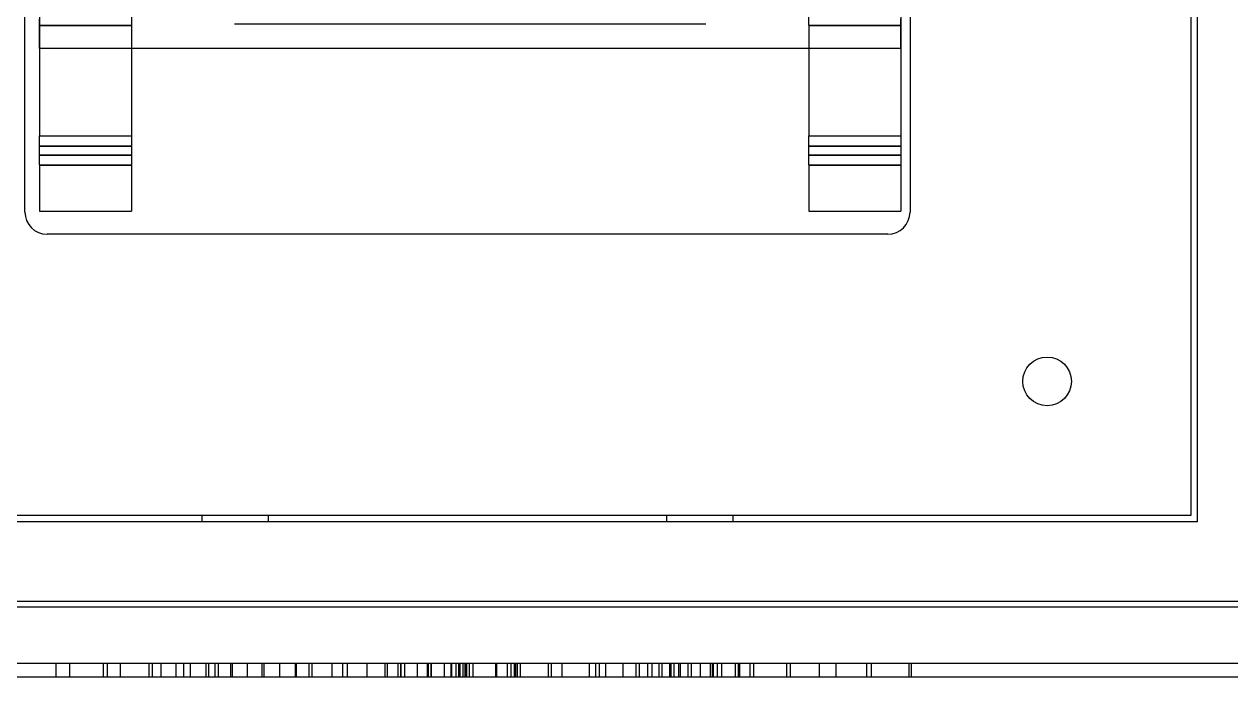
# Model space of a CAD drawing. Header units: millimetres. Extents: x 10366 to 13995, y 24552 to 29685.
# Drawn here: x 11786.1 to 12058.7, y 26270 to 26417.5 of the extents above; entities that cross this region are included whole.
import ezdxf

# ---------------------------------------------------------------- set-up
doc = ezdxf.new("R2010")
doc.units = ezdxf.units.MM
doc.header["$LTSCALE"] = 3
doc.layers.add('DomyÅ›lny', color=7, linetype='Continuous')

msp = doc.modelspace()

# ---------------------------------------------------------------- linework, layer by layer
at = {"layer": 'DomyÅ›lny'}
for p, q in [((12049.74, 26306.52), (12049.74, 26633.52)), ((12051.24, 26305.02), (12051.24, 26635.02)), ((11786.24, 26375.02), (11786.24, 26565.02)), ((11986.24, 26565.02), (11986.24, 26375.02)), ((11789.56, 26417.23), (11789.56, 26392.25)), ((11789.56, 26417.23), (11810.29, 26417.23)), ((11789.56, 26417.13), (11810.29, 26417.13)), ((11810.29, 26417.23), (11810.29, 26392.25)), ((11940.1, 26417.46), (11833.59, 26417.46)), ((11963.41, 26417.23), (11963.41, 26392.25)), ((11963.41, 26417.23), (11984.14, 26417.23)), ((11963.41, 26417.13), (11984.14, 26417.13)), ((11984.14, 26417.23), (11984.14, 26392.25)), ((11984.14, 26411.96), (11789.56, 26411.96)), ((11789.56, 26392.25), (11810.29, 26392.25)), ((11789.56, 26389.95), (11810.29, 26389.95)), ((11789.56, 26389.95), (11810.29, 26389.95)), ((11789.56, 26389.89), (11810.29, 26389.89)), ((11810.29, 26389.89), (11789.56, 26389.89)), ((11963.41, 26392.25), (11984.14, 26392.25)), ((11963.41, 26389.95), (11984.14, 26389.95)), ((11963.41, 26389.95), (11984.14, 26389.95)), ((11963.41, 26389.89), (11984.14, 26389.89)), ((11984.14, 26389.89), (11963.41, 26389.89)), ((11789.56, 26387.95), (11810.29, 26387.95)), ((11789.56, 26387.95), (11810.29, 26387.95)), ((11789.56, 26387.89), (11810.29, 26387.89)), ((11963.41, 26387.95), (11984.14, 26387.95)), ((11963.41, 26387.95), (11984.14, 26387.95)), ((11963.41, 26387.89), (11984.14, 26387.89)), ((11789.56, 26385.7), (11789.56, 26375.2)), ((11789.56, 26385.7), (11810.29, 26385.7)), ((11789.56, 26385.59), (11810.29, 26385.59)), ((11810.29, 26385.7), (11810.29, 26375.2)), ((11963.41, 26385.7), (11963.41, 26375.2)), ((11963.41, 26385.7), (11984.14, 26385.7)), ((11963.41, 26385.59), (11984.14, 26385.59)), ((11984.14, 26385.7), (11984.14, 26375.2)), ((11789.56, 26375.2), (11810.29, 26375.2)), ((11963.41, 26375.2), (11984.14, 26375.2)), ((11981.24, 26370.02), (11791.24, 26370.02)), ((11722.74, 26306.52), (12049.74, 26306.52)), ((11826.24, 26306.52), (11826.24, 26305.02)), ((11841.24, 26306.52), (11841.24, 26305.02)), ((11931.24, 26306.52), (11931.24, 26305.02)), ((11946.24, 26306.52), (11946.24, 26305.02)), ((12051.24, 26305.02), (11721.24, 26305.02)), ((12078.24, 26287.02), (11694.24, 26287.02)), ((12073.29, 26285.76), (11699.22, 26285.76)), ((12078.24, 26273.02), (11694.24, 26273.02)), ((11793.25, 26273.02), (11793.25, 26270.02)), ((11796.33, 26273.02), (11796.33, 26270.02)), ((11803.94, 26273.02), (11803.94, 26270.02)), ((11804.83, 26273.02), (11804.83, 26270.02)), ((11807.76, 26273.02), (11807.76, 26270.02)), ((11814.21, 26273.02), (11814.21, 26270.02)), ((11814.98, 26273.02), (11814.98, 26270.02)), ((11816.93, 26273.02), (11816.93, 26270.02)), ((11820.33, 26273.02), (11820.33, 26270.02)), ((11822.07, 26273.02), (11822.07, 26270.02)), ((11823.61, 26273.02), (11823.61, 26270.02)), ((11827.13, 26273.02), (11827.13, 26270.02)), ((11827.69, 26273.02), (11827.69, 26270.02)), ((11829.13, 26273.02), (11829.13, 26270.02)), ((11829.91, 26273.02), (11829.91, 26270.02)), ((11832.78, 26270.02), (11832.78, 26273.02)), ((11833.11, 26273.02), (11833.11, 26270.02)), ((11836.43, 26273.02), (11836.43, 26270.02)), ((11839.82, 26270.02), (11839.82, 26273.02)), ((11840.21, 26273.02), (11840.21, 26270.02)), ((11843.78, 26273.02), (11843.78, 26270.02)), ((11847.28, 26273.02), (11847.28, 26270.02)), ((11847.5, 26273.02), (11847.5, 26270.02)), ((11850.41, 26273.02), (11850.41, 26270.02)), ((11851.1, 26273.02), (11851.1, 26270.02)), ((11855.56, 26273.02), (11855.56, 26270.02)), ((11858.03, 26273.02), (11858.03, 26270.02)), ((11859.08, 26273.02), (11859.08, 26270.02)), ((11863.5, 26273.02), (11863.5, 26270.02)), ((11867.57, 26273.02), (11867.57, 26270.02)), ((11868.09, 26273.02), (11868.09, 26270.02)), ((11870.52, 26273.02), (11870.52, 26270.02)), ((11871.2, 26273.02), (11871.2, 26270.02)), ((11871.2, 26270.02), (11871.2, 26273.02)), ((11872.01, 26273.02), (11872.01, 26270.02)), ((11874.91, 26273.02), (11874.91, 26270.02)), ((11877.16, 26273.02), (11877.16, 26270.02)), ((11877.41, 26270.02), (11877.41, 26273.02)), ((11878.02, 26270.02), (11878.02, 26273.02)), ((11878.07, 26273.02), (11878.07, 26270.02)), ((11880.95, 26273.02), (11880.95, 26270.02)), ((11882.57, 26270.02), (11882.57, 26273.02)), ((11882.65, 26273.02), (11882.65, 26270.02)), ((11883.64, 26273.02), (11883.64, 26270.02)), ((11884.25, 26273.02), (11884.25, 26270.02)), ((11884.53, 26273.02), (11884.53, 26270.02)), ((11885.2, 26273.02), (11885.2, 26270.02)), ((11885.62, 26273.02), (11885.62, 26270.02)), ((11885.89, 26273.02), (11885.89, 26270.02)), ((11886.03, 26273.02), (11886.03, 26270.02)), ((11886.62, 26273.02), (11886.62, 26270.02)), ((11887.48, 26273.02), (11887.48, 26270.02)), ((11892.59, 26273.02), (11892.59, 26270.02)), ((11892.8, 26273.02), (11892.8, 26270.02)), ((11892.8, 26273.02), (11892.8, 26270.02)), ((11895.23, 26273.02), (11895.23, 26270.02)), ((11896.01, 26273.02), (11896.01, 26270.02)), ((11896.06, 26273.02), (11896.06, 26270.02)), ((11896.82, 26273.02), (11896.82, 26270.02)), ((11897.09, 26273.02), (11897.09, 26270.02)), ((11897.51, 26273.02), (11897.51, 26270.02)), ((11898.13, 26273.02), (11898.13, 26270.02)), ((11904.46, 26273.02), (11904.46, 26270.02)), ((11905.14, 26273.02), (11905.14, 26270.02)), ((11907.53, 26273.02), (11907.53, 26270.02)), ((11913.78, 26273.02), (11913.78, 26270.02)), ((11915.14, 26273.02), (11915.14, 26270.02)), ((11916.03, 26273.02), (11916.03, 26270.02)), ((11917.43, 26273.02), (11917.43, 26270.02)), ((11921.38, 26273.02), (11921.38, 26270.02)), ((11924.27, 26273.02), (11924.27, 26270.02)), ((11925.04, 26273.02), (11925.04, 26270.02)), ((11926.93, 26273.02), (11926.93, 26270.02)), ((11927.94, 26273.02), (11927.94, 26270.02)), ((11929.52, 26273.02), (11929.52, 26270.02)), ((11930.14, 26273.02), (11930.14, 26270.02)), ((11931.91, 26273.02), (11931.91, 26270.02)), ((11932.22, 26273.02), (11932.22, 26270.02)), ((11932.86, 26273.02), (11932.86, 26270.02)), ((11933.92, 26273.02), (11933.92, 26270.02)), ((11934.31, 26273.02), (11934.31, 26270.02)), ((11936.01, 26273.02), (11936.01, 26270.02)), ((11936.89, 26270.02), (11936.89, 26273.02)), ((11938.82, 26273.02), (11938.82, 26270.02)), ((11941.05, 26273.02), (11941.05, 26270.02)), ((11941.51, 26273.02), (11941.51, 26270.02)), ((11941.75, 26273.02), (11941.75, 26270.02)), ((11942.75, 26270.02), (11942.75, 26273.02)), ((11943.61, 26273.02), (11943.61, 26270.02)), ((11946.72, 26273.02), (11946.72, 26270.02)), ((11947.43, 26273.02), (11947.43, 26270.02)), ((11947.69, 26273.02), (11947.69, 26270.02)), ((11950.04, 26273.02), (11950.04, 26270.02)), ((11950.89, 26273.02), (11950.89, 26270.02)), ((11958.34, 26273.02), (11958.34, 26270.02)), ((11959.19, 26273.02), (11959.19, 26270.02)), ((11965.7, 26273.02), (11965.7, 26270.02)), ((11969.5, 26273.02), (11969.5, 26270.02)), ((11976.43, 26273.02), (11976.43, 26270.02)), ((11977.49, 26273.02), (11977.49, 26270.02)), ((11985.97, 26273.02), (11985.97, 26270.02)), ((11986.49, 26273.02), (11986.49, 26270.02)), ((11691.24, 26270.02), (12081.24, 26270.02))]:
    msp.add_line(p, q, dxfattribs=at)
for points in [[(11810.29, 26419.85, 0), (11810.29, 26419.83, 0), (11810.29, 26419.72, 0), (11810.29, 26419.21, 0), (11810.29, 26417.23, 0)], [(11963.41, 26417.23, 0), (11963.41, 26419.85, 0)], [(11789.56, 26419.5, 0), (11789.56, 26416.09, 0), (11789.56, 26413.12, 0), (11789.56, 26412.2, 0), (11789.56, 26412, 0), (11789.56, 26411.97, 0), (11789.56, 26411.96, 0), (11789.56, 26411.96, 0), (11789.56, 26411.96, 0), (11789.56, 26411.96, 0), (11789.56, 26411.96, 0), (11789.56, 26411.96, 0), (11789.56, 26411.96, 0), (11789.56, 26411.96, 0), (11789.56, 26411.96, 0), (11789.56, 26411.96, 0), (11789.56, 26411.96, 0), (11789.56, 26411.96, 0), (11789.56, 26411.96, 0), (11789.56, 26411.96, 0), (11789.56, 26411.96, 0), (11789.56, 26411.96, 0), (11789.56, 26411.97, 0), (11789.56, 26412, 0), (11789.56, 26412.18, 0), (11789.56, 26412.99, 0), (11789.56, 26418.64, 0)], [(11984.14, 26419.5, 0), (11984.14, 26416.09, 0), (11984.14, 26413.12, 0), (11984.14, 26412.2, 0), (11984.14, 26412, 0), (11984.14, 26411.97, 0), (11984.14, 26411.96, 0), (11984.14, 26411.96, 0), (11984.14, 26411.96, 0), (11984.14, 26411.96, 0), (11984.14, 26411.96, 0), (11984.14, 26411.96, 0), (11984.14, 26411.96, 0), (11984.14, 26411.96, 0), (11984.14, 26411.96, 0), (11984.14, 26411.96, 0), (11984.14, 26411.96, 0), (11984.14, 26411.96, 0), (11984.14, 26411.96, 0), (11984.14, 26411.96, 0), (11984.14, 26411.96, 0), (11984.14, 26411.96, 0), (11984.14, 26411.97, 0), (11984.14, 26412, 0), (11984.14, 26412.18, 0), (11984.14, 26412.99, 0), (11984.14, 26418.64, 0)], [(11789.56, 26389.89, 0), (11789.56, 26389.89, 0), (11789.56, 26389.89, 0), (11789.56, 26389.89, 0), (11789.56, 26389.89, 0), (11789.56, 26389.89, 0), (11789.56, 26389.89, 0), (11789.56, 26389.89, 0), (11789.56, 26389.89, 0), (11789.56, 26389.89, 0), (11789.56, 26389.89, 0), (11789.56, 26389.89, 0), (11789.56, 26389.89, 0), (11789.56, 26389.89, 0), (11789.56, 26389.89, 0), (11789.56, 26389.89, 0), (11789.56, 26389.89, 0), (11789.56, 26389.89, 0), (11789.56, 26389.89, 0), (11789.56, 26389.89, 0), (11789.56, 26389.89, 0), (11789.56, 26389.91, 0), (11789.56, 26389.96, 0), (11789.56, 26390.2, 0), (11789.56, 26392.25, 0)], [(11789.56, 26385.7, 0), (11789.56, 26388.8, 0), (11789.56, 26389.72, 0), (11789.56, 26389.91, 0), (11789.56, 26389.95, 0), (11789.56, 26389.95, 0), (11789.56, 26389.95, 0), (11789.56, 26389.95, 0), (11789.56, 26389.95, 0), (11789.56, 26389.95, 0), (11789.56, 26389.95, 0), (11789.56, 26389.95, 0), (11789.56, 26389.95, 0), (11789.56, 26389.95, 0), (11789.56, 26389.95, 0), (11789.56, 26389.95, 0), (11789.56, 26389.95, 0), (11789.56, 26389.95, 0), (11789.56, 26389.95, 0), (11789.56, 26389.95, 0), (11789.56, 26389.95, 0), (11789.56, 26389.95, 0), (11789.56, 26389.95, 0)], [(11810.29, 26392.25, 0), (11810.29, 26390.53, 0), (11810.29, 26390.02, 0), (11810.29, 26389.91, 0), (11810.29, 26389.89, 0), (11810.29, 26389.89, 0), (11810.29, 26389.89, 0), (11810.29, 26389.89, 0), (11810.29, 26389.89, 0), (11810.29, 26389.89, 0), (11810.29, 26389.89, 0), (11810.29, 26389.89, 0), (11810.29, 26389.89, 0), (11810.29, 26389.89, 0), (11810.29, 26389.89, 0), (11810.29, 26389.89, 0), (11810.29, 26389.89, 0), (11810.29, 26389.89, 0), (11810.29, 26389.89, 0), (11810.29, 26389.89, 0), (11810.29, 26389.89, 0), (11810.29, 26389.89, 0), (11810.29, 26389.89, 0)], [(11810.29, 26389.95, 0), (11810.29, 26389.95, 0), (11810.29, 26389.95, 0), (11810.29, 26389.95, 0), (11810.29, 26389.95, 0), (11810.29, 26389.95, 0), (11810.29, 26389.95, 0), (11810.29, 26389.95, 0), (11810.29, 26389.95, 0), (11810.29, 26389.95, 0), (11810.29, 26389.95, 0), (11810.29, 26389.95, 0), (11810.29, 26389.95, 0), (11810.29, 26389.95, 0), (11810.29, 26389.95, 0), (11810.29, 26389.95, 0), (11810.29, 26389.95, 0), (11810.29, 26389.95, 0), (11810.29, 26389.95, 0), (11810.29, 26389.95, 0), (11810.29, 26389.94, 0), (11810.29, 26389.92, 0), (11810.29, 26389.82, 0), (11810.29, 26389.38, 0), (11810.29, 26385.7, 0)], [(11963.41, 26389.89, 0), (11963.41, 26389.89, 0), (11963.41, 26389.89, 0), (11963.41, 26389.89, 0), (11963.41, 26389.89, 0), (11963.41, 26389.89, 0), (11963.41, 26389.89, 0), (11963.41, 26389.89, 0), (11963.41, 26389.89, 0), (11963.41, 26389.89, 0), (11963.41, 26389.89, 0), (11963.41, 26389.89, 0), (11963.41, 26389.89, 0), (11963.41, 26389.89, 0), (11963.41, 26389.89, 0), (11963.41, 26389.89, 0), (11963.41, 26389.89, 0), (11963.41, 26389.89, 0), (11963.41, 26389.89, 0), (11963.41, 26389.89, 0), (11963.41, 26389.89, 0), (11963.41, 26389.91, 0), (11963.41, 26389.96, 0), (11963.41, 26390.2, 0), (11963.41, 26392.25, 0)], [(11963.41, 26385.7, 0), (11963.41, 26388.8, 0), (11963.41, 26389.72, 0), (11963.41, 26389.91, 0), (11963.41, 26389.95, 0), (11963.41, 26389.95, 0), (11963.41, 26389.95, 0), (11963.41, 26389.95, 0), (11963.41, 26389.95, 0), (11963.41, 26389.95, 0), (11963.41, 26389.95, 0), (11963.41, 26389.95, 0), (11963.41, 26389.95, 0), (11963.41, 26389.95, 0), (11963.41, 26389.95, 0), (11963.41, 26389.95, 0), (11963.41, 26389.95, 0), (11963.41, 26389.95, 0), (11963.41, 26389.95, 0), (11963.41, 26389.95, 0), (11963.41, 26389.95, 0), (11963.41, 26389.95, 0), (11963.41, 26389.95, 0)], [(11984.14, 26392.25, 0), (11984.14, 26390.53, 0), (11984.14, 26390.02, 0), (11984.14, 26389.91, 0), (11984.14, 26389.89, 0), (11984.14, 26389.89, 0), (11984.14, 26389.89, 0), (11984.14, 26389.89, 0), (11984.14, 26389.89, 0), (11984.14, 26389.89, 0), (11984.14, 26389.89, 0), (11984.14, 26389.89, 0), (11984.14, 26389.89, 0), (11984.14, 26389.89, 0), (11984.14, 26389.89, 0), (11984.14, 26389.89, 0), (11984.14, 26389.89, 0), (11984.14, 26389.89, 0), (11984.14, 26389.89, 0), (11984.14, 26389.89, 0), (11984.14, 26389.89, 0), (11984.14, 26389.89, 0), (11984.14, 26389.89, 0)], [(11984.14, 26389.95, 0), (11984.14, 26389.95, 0), (11984.14, 26389.95, 0), (11984.14, 26389.95, 0), (11984.14, 26389.95, 0), (11984.14, 26389.95, 0), (11984.14, 26389.95, 0), (11984.14, 26389.95, 0), (11984.14, 26389.95, 0), (11984.14, 26389.95, 0), (11984.14, 26389.95, 0), (11984.14, 26389.95, 0), (11984.14, 26389.95, 0), (11984.14, 26389.95, 0), (11984.14, 26389.95, 0), (11984.14, 26389.95, 0), (11984.14, 26389.95, 0), (11984.14, 26389.95, 0), (11984.14, 26389.95, 0), (11984.14, 26389.95, 0), (11984.14, 26389.94, 0), (11984.14, 26389.92, 0), (11984.14, 26389.82, 0), (11984.14, 26389.38, 0), (11984.14, 26385.7, 0)]]:
    msp.add_polyline3d(points, dxfattribs=at)
msp.add_circle((12017.23, 26336.77), 5.5, dxfattribs=at)
for centre, start, end in [((11791.24, 26375.02), 180, 270), ((11981.24, 26375.02), 270, 0)]:
    msp.add_arc(centre, 5, start, end, dxfattribs=at)

doc.saveas('drawing.dxf')
